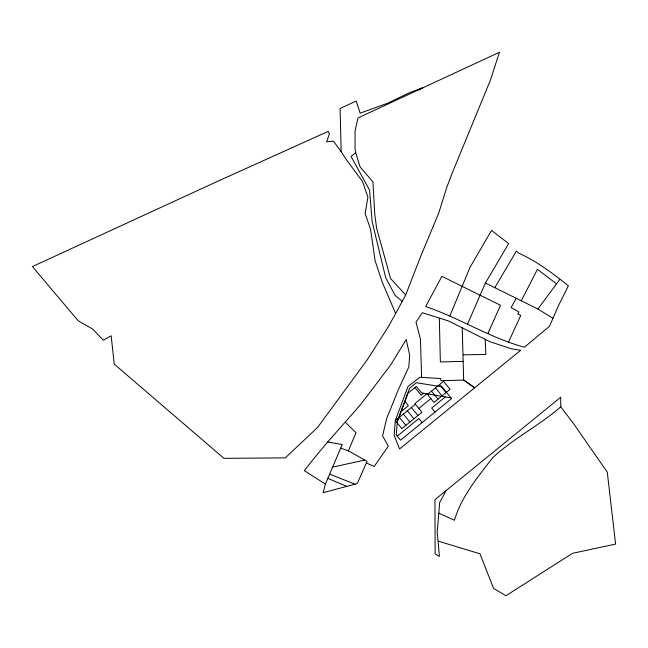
<?xml version="1.0" encoding="UTF-8"?>
<svg xmlns="http://www.w3.org/2000/svg" width="648" height="648" viewBox="0 0 648 648"><rect width="100%" height="100%" fill="white"/><g stroke="black" fill="none" stroke-linecap="round" stroke-linejoin="round"><path stroke-width="0.97" d="M341.148 151.624L333.42 141.183L326.681 141.823L329.395 133.763L328.05 131.447L216.448 181.861L32.4 266.563L78.278 320.873L92.429 328.917L103.332 340.192L111.181 335.794L114.226 364.119L223.949 458.339L285.322 457.869L317.544 427.486L367.319 359.689L388.225 326.924L395.644 313.519L382.385 282.544L375.111 260.707L370.51 229.003L365.14 213.565L367.918 197.13L362.451 181.399L346.656 160.121L341.148 151.624L340.087 108.483L356.189 101.048L360.166 113.149L387.642 103.202L410.006 92.47L423.703 87.407L417.174 90.461M438.85 513.192L439.595 502.686L446.18 490.52L560.731 397.232L560.747 406.806L573.326 423.306L607.273 472.125L615.6 544.085L572.621 553.287L505.918 595.715L493.582 588.392L479.957 553.805L438.08 541.08L437.173 532.194L438.85 513.192L454.426 520.255C461.514 496.368 477.86 476.985 492.804 457.553C513.572 438.291 539.403 425.542 560.747 406.806M325.401 484.08L323.182 492.658L356.376 483.854L357.615 482.857L367.052 461.287L348.357 450.862L340.67 448.149L325.401 484.08L304.366 470.691C322.169 447.201 342.363 425.695 361.495 403.453L390.793 364.784L406.215 339.503L409.674 355.169L408.783 367.068L398.382 389.545L386.67 418.576L382.587 435.877L388.33 446.156L374.155 466.503L366.363 462.923M397.289 421.978L408.013 393.19L416.316 386.427L421.605 392.923L450.951 397.864M405.697 294.978L420.779 256.122L438.623 213.394L446.658 187.701L452.191 173.113L490.423 80.117L499.414 52.285L358.036 117.912L355.072 130.888L355.047 148.894L355.712 152.726L360.11 166.901L372.956 181.902L374.755 214.391L376.626 228.25L390.59 278.543L405.697 294.978L395.644 313.519M487.855 333.542L500.531 305.297L441.895 276.348L425.631 306.561C459.44 317.974 489.92 337.827 524.435 347.231L549.496 326.292L558.43 305.791L568.377 285.736C552.728 273.367 536.819 261.217 518.457 253.06L516.407 251.076L494.821 287.671M449.89 315.86L470.035 267.332L491.524 230.405L508.64 243.583L485.433 283.022L467.483 324.235M348.357 450.862L356.003 432.751L345.457 422.366M340.67 448.149L342.29 444.504L327.37 442.017M508.348 342.492L520.757 315.39L517.768 313.891L518.854 311.923L511.118 307.589L516.221 298.283M521.292 300.794L537.386 269.349L556.551 283.848M485.433 283.022L537.897 309.023L559.904 279.329M446.18 490.52L434.946 499.713L435.132 553.927L439.393 556.405L438.08 541.08M401.185 411.529L408.345 405.689L404.919 401.485M423.614 393.247L421.2 395.215L414.947 387.545M415.4 404.214L395.321 420.576L394.138 435.189L399.573 448.975L520.7 350.276L511.742 348.891L489.945 341.723L448.651 321.019L422.31 312.717L416.016 322.202L420.447 339.171L421.605 377.387M427.445 394.397L443.515 381.308L450.06 389.343L433.99 402.432L426.943 393.781L414.898 403.599L421.945 412.25L401.865 428.612L395.321 420.576L408.029 386.459L419.807 377.274L440.753 378.545L440.834 380.7L463.693 380.06L474.66 387.796L463.693 380.06L462.218 327.775M418.827 408.418L430.871 398.601M397.248 436.112L418.819 418.535L422.123 422.585M445.306 396.957L431.673 408.062L434.97 412.112M355.712 152.726L351.07 156.435L369.595 190.188L372.082 221.438L385.657 277.652L395.15 295.496L402.44 301.417M332.716 467.103L364.816 460.04M463.506 361.406L440.356 361.924L439.328 318.29M463.385 354.821L485.846 354.424L485.182 339.196M329.686 474.15L354.999 484.218M327.929 478.418L346.785 486.389M537.897 309.023L552.857 318.249M439.498 384.58L446.043 392.615M435.48 387.852L442.025 395.888M431.463 391.125L438.008 399.16M411.383 407.487L417.928 415.522M407.365 410.759L413.91 418.794M403.356 414.031L409.901 422.067M399.338 417.304L405.883 425.339M397.362 421.03L396.236 434.873L400.545 440.162L451.551 398.601L441.96 386.824L416.324 382.717L409.593 388.209L397.362 421.03"/></g></svg>
